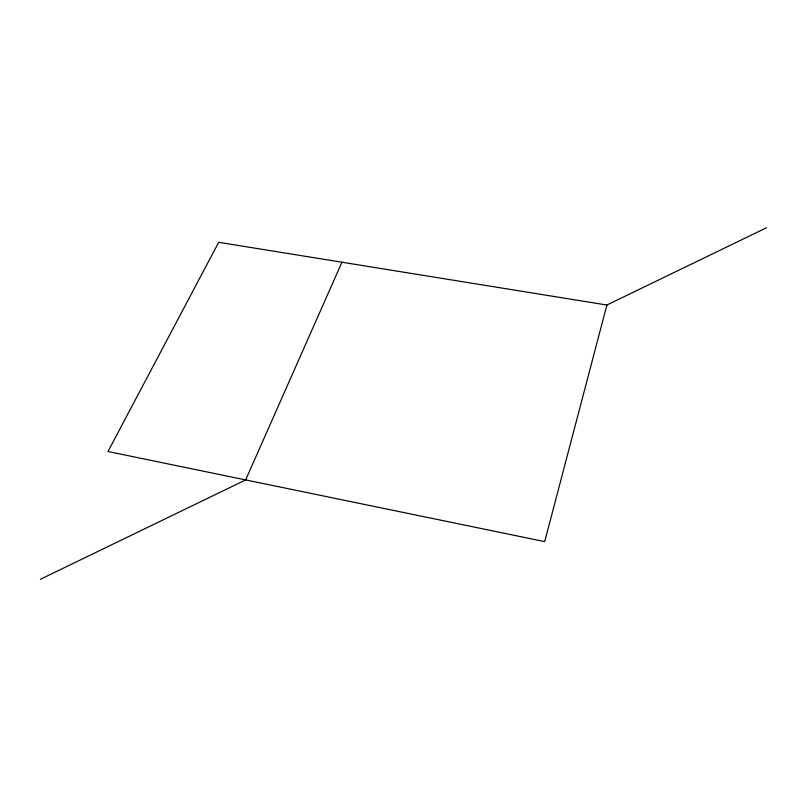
<?xml version="1.0" encoding="UTF-8"?>
<svg xmlns="http://www.w3.org/2000/svg" width="807" height="807" viewBox="0 0 807 807"><rect width="100%" height="100%" fill="white"/><g stroke="black" fill="none" stroke-linecap="round" stroke-linejoin="round"><path stroke-width="1.21" d="M606.894 305.026L544.695 541.618L107.977 451.517L218.687 242.302L606.894 305.026L766.65 227.685M341.936 262.214L245.651 479.923L40.35 579.315"/></g></svg>
